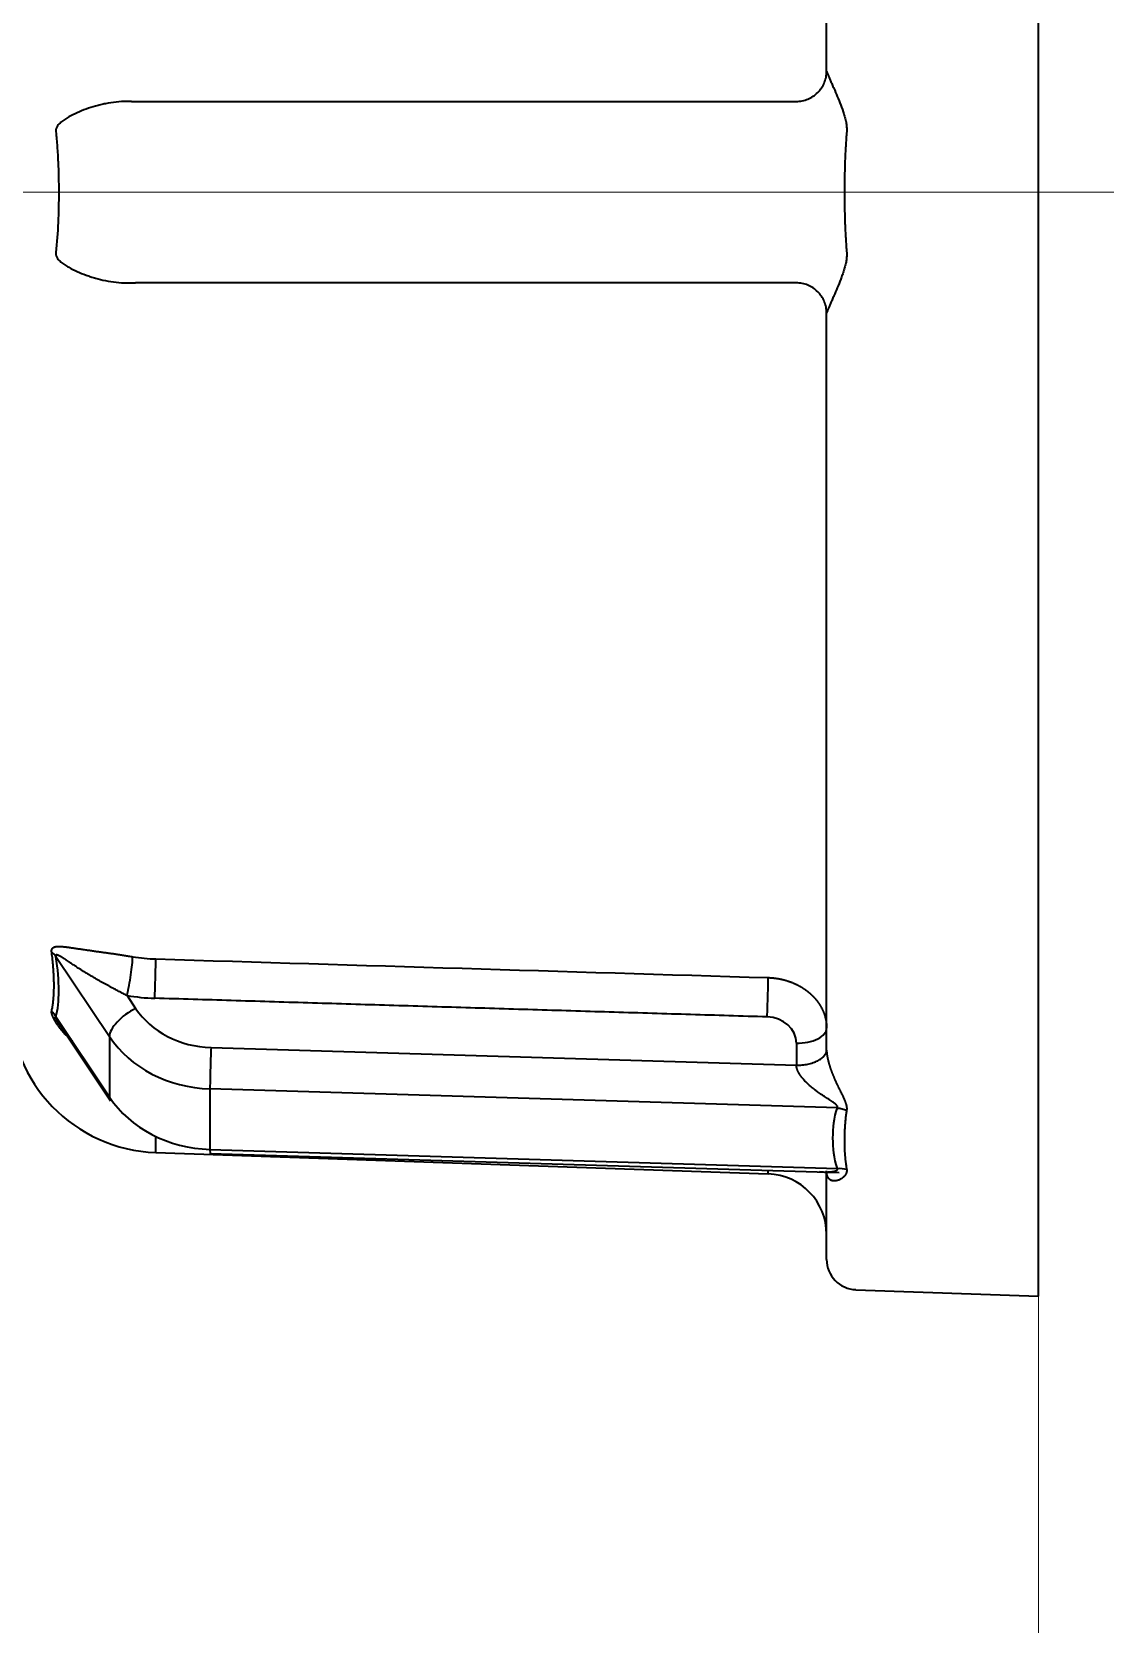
# Model space of a CAD drawing. Extents: x 6336 to 10269, y -393 to 3036.
# Drawn here: x 8161.44 to 8179.18, y 1318.35 to 1344.68 of the extents above; entities that cross this region are included whole.
import ezdxf

# ---------------------------------------------------------------- set-up
doc = ezdxf.new("R2010")
doc.units = 0
doc.header["$LTSCALE"] = 5
doc.layers.get('0').update_dxf_attribs({"linetype": 'CONTINUOUS', "lineweight": 0})
doc.layers.add('1', color=7, linetype='CONTINUOUS', true_color=0xffffff)

msp = doc.modelspace()

# ---------------------------------------------------------------- linework, layer by layer
at = {"color": 4}
for p, q in [((8178.073, 1392.026), (8178.073, 1292.026)), ((8128.073, 1342.026), (8228.073, 1342.026))]:
    msp.add_line(p, q, dxfattribs=at)
at = {"layer": '1', "color": 7, "linetype": 'Continuous', "lineweight": 35}
for p, q in [((8178.073, 1323.776), (8178.073, 1360.276)), ((8174.573, 1344.026), (8174.573, 1356.209)), ((8163.085, 1343.526), (8163.01, 1343.526)), ((8163.085, 1343.526), (8163.152, 1343.526)), ((8163.152, 1343.526), (8164.398, 1343.526)), ((8164.398, 1343.526), (8174.073, 1343.526)), ((8163.01, 1340.526), (8163.085, 1340.526)), ((8163.085, 1340.526), (8163.152, 1340.526)), ((8164.398, 1340.526), (8163.152, 1340.526)), ((8174.073, 1340.526), (8164.398, 1340.526)), ((8174.573, 1327.844), (8174.573, 1340.026)), ((8161.835, 1329.391), (8162.719, 1328.065)), ((8163.01, 1328.744), (8163.152, 1328.532)), ((8161.811, 1328.392), (8162.736, 1327.004)), ((8162.719, 1327.065), (8161.835, 1328.391)), ((8162.719, 1328.065), (8162.719, 1327.065)), ((8164.398, 1327.883), (8174.073, 1327.59)), ((8174.073, 1327.955), (8174.073, 1327.59)), ((8162.719, 1327.065), (8162.736, 1327.004)), ((8164.381, 1327.2), (8164.381, 1326.2)), ((8174.751, 1326.887), (8164.381, 1327.2)), ((8163.486, 1326.148), (8163.486, 1326.414)), ((8163.486, 1326.148), (8173.608, 1325.795)), ((8164.381, 1326.2), (8164.383, 1326.133)), ((8164.381, 1326.2), (8174.751, 1325.887)), ((8164.383, 1326.133), (8174.783, 1325.819)), ((8173.608, 1325.795), (8173.608, 1325.854)), ((8174.573, 1324.381), (8174.573, 1325.844)), ((8175.055, 1323.881), (8178.073, 1323.776))]:
    msp.add_line(p, q, dxfattribs=at)
for centre, radius, start, end in [((8163.573, 1328.647), 2.5, 180, 268), ((8173.573, 1324.795), 1, 0, 88), ((8175.073, 1324.381), 0.5, 180, 268)]:
    msp.add_arc(centre, radius, start, end, dxfattribs=at)
for centre, major_axis, ratio, start_param, end_param in [((8161.402, 1329.174), (0.495, 0.073), 0.76974, 0.402396, 0.643528), ((8159.131, 1332.947), (-2.46, 4.919), 0.25, 3.422403, 3.788078), ((8163.573, 1331.278), (-2.98, 0), 0.866025, 1.380757, 1.535585), ((8161.402, 1328.174), (-0.483, 0.129), 0.931738, 3.900953, 4.142077), ((8163.152, 1328.282), (0.416, 0.277), 0.433013, 1.289761, 2.860558), ((8164.451, 1329.181), (-1.5, 0), 0.866025, 0.523599, 1.53589), ((8173.571, 1327.956), (-0.502, 0), 0.866025, 3.137813, 4.674264), ((8164.451, 1328.931), (2, 0), 0.866025, 3.665191, 4.677482), ((8164.398, 1327.633), (0.015, 0.5), 0.01745, 1.047461, 2.618258), ((8164.451, 1327.931), (2, 0), 0.866025, 3.665191, 4.677482)]:
    msp.add_ellipse(centre, major_axis=major_axis, ratio=ratio, start_param=start_param, end_param=end_param, dxfattribs=at)
for points, knots in [([(8174.426, 1343.673), (8174.45, 1343.696), (8174.47, 1343.721), (8174.507, 1343.776), (8174.522, 1343.805), (8174.547, 1343.865), (8174.557, 1343.896), (8174.57, 1343.961), (8174.573, 1343.993), (8174.573, 1344.026)], [0, 0, 0, 0, 0.25, 0.25, 0.5, 0.5, 0.75, 0.75, 1, 1, 1, 1]), ([(8174.573, 1344.026), (8174.573, 1344.025), (8174.573, 1344.022), (8174.575, 1344.015), (8174.577, 1344.011), (8174.58, 1344.001), (8174.583, 1343.996), (8174.588, 1343.983), (8174.59, 1343.976), (8174.6, 1343.955), (8174.606, 1343.938), (8174.618, 1343.912), (8174.622, 1343.903), (8174.63, 1343.885), (8174.634, 1343.875), (8174.646, 1343.846), (8174.655, 1343.826), (8174.673, 1343.785), (8174.682, 1343.764), (8174.711, 1343.699), (8174.73, 1343.653), (8174.769, 1343.561), (8174.788, 1343.514), (8174.825, 1343.418), (8174.843, 1343.369), (8174.867, 1343.293), (8174.874, 1343.268), (8174.887, 1343.216), (8174.893, 1343.189), (8174.901, 1343.136), (8174.904, 1343.109), (8174.906, 1343.055), (8174.906, 1343.028), (8174.903, 1343.001)], [0, 0, 0, 0, 0.03125, 0.03125, 0.0625, 0.0625, 0.09375, 0.09375, 0.125, 0.125, 0.1875, 0.1875, 0.21875, 0.21875, 0.25, 0.25, 0.3125, 0.3125, 0.375, 0.375, 0.5, 0.5, 0.625, 0.625, 0.75, 0.75, 0.8125, 0.8125, 0.875, 0.875, 0.9375, 0.9375, 1, 1, 1, 1]), ([(8174.073, 1343.526), (8174.106, 1343.526), (8174.138, 1343.529), (8174.203, 1343.542), (8174.234, 1343.552), (8174.294, 1343.577), (8174.323, 1343.592), (8174.378, 1343.629), (8174.403, 1343.649), (8174.426, 1343.673)], [0, 0, 0, 0, 0.25, 0.25, 0.5, 0.5, 0.75, 0.75, 1, 1, 1, 1]), ([(8163.01, 1343.526), (8162.948, 1343.526), (8162.887, 1343.522), (8162.769, 1343.509), (8162.711, 1343.5), (8162.626, 1343.483), (8162.599, 1343.477), (8162.544, 1343.463), (8162.516, 1343.456), (8162.436, 1343.433), (8162.384, 1343.417), (8162.283, 1343.38), (8162.233, 1343.36), (8162.138, 1343.318), (8162.091, 1343.295), (8162.024, 1343.256), (8162.002, 1343.243), (8161.959, 1343.214), (8161.938, 1343.199), (8161.907, 1343.173), (8161.897, 1343.164), (8161.878, 1343.144), (8161.869, 1343.133), (8161.856, 1343.115), (8161.852, 1343.109), (8161.844, 1343.095), (8161.841, 1343.087), (8161.837, 1343.075), (8161.836, 1343.07), (8161.834, 1343.062), (8161.833, 1343.057), (8161.833, 1343.048), (8161.833, 1343.044), (8161.833, 1343.035), (8161.834, 1343.03), (8161.835, 1343.026)], [0, 0, 0, 0, 0.125, 0.125, 0.25, 0.25, 0.3125, 0.3125, 0.375, 0.375, 0.5, 0.5, 0.625, 0.625, 0.75, 0.75, 0.8125, 0.8125, 0.875, 0.875, 0.90625, 0.90625, 0.9375, 0.9375, 0.953125, 0.953125, 0.96875, 0.96875, 0.976563, 0.976563, 0.984375, 0.984375, 0.992188, 0.992188, 1, 1, 1, 1]), ([(8161.835, 1343.026), (8161.843, 1342.943), (8161.85, 1342.86), (8161.858, 1342.735), (8161.861, 1342.693), (8161.866, 1342.609), (8161.868, 1342.567), (8161.877, 1342.358), (8161.881, 1342.191), (8161.881, 1341.858), (8161.877, 1341.691), (8161.862, 1341.358), (8161.851, 1341.192), (8161.835, 1341.026)], [0, 0, 0, 0, 0.125, 0.125, 0.1875, 0.1875, 0.25, 0.25, 0.5, 0.5, 0.75, 0.75, 1, 1, 1, 1]), ([(8174.903, 1343.001), (8174.896, 1342.92), (8174.891, 1342.839), (8174.882, 1342.676), (8174.878, 1342.595), (8174.87, 1342.351), (8174.867, 1342.189), (8174.867, 1341.863), (8174.87, 1341.701), (8174.878, 1341.457), (8174.882, 1341.376), (8174.891, 1341.214), (8174.896, 1341.132), (8174.903, 1341.051)], [0, 0, 0, 0, 0.125, 0.125, 0.25, 0.25, 0.5, 0.5, 0.75, 0.75, 0.875, 0.875, 1, 1, 1, 1]), ([(8161.835, 1341.026), (8161.834, 1341.022), (8161.833, 1341.017), (8161.833, 1341.008), (8161.833, 1341.004), (8161.834, 1340.995), (8161.834, 1340.99), (8161.836, 1340.981), (8161.837, 1340.977), (8161.841, 1340.965), (8161.844, 1340.957), (8161.852, 1340.943), (8161.856, 1340.936), (8161.869, 1340.918), (8161.879, 1340.907), (8161.898, 1340.888), (8161.908, 1340.879), (8161.938, 1340.853), (8161.959, 1340.838), (8162.002, 1340.809), (8162.024, 1340.796), (8162.092, 1340.758), (8162.138, 1340.735), (8162.234, 1340.692), (8162.283, 1340.672), (8162.359, 1340.645), (8162.385, 1340.636), (8162.437, 1340.619), (8162.463, 1340.611), (8162.543, 1340.588), (8162.598, 1340.575), (8162.711, 1340.552), (8162.768, 1340.543), (8162.887, 1340.53), (8162.948, 1340.526), (8163.01, 1340.526)], [0, 0, 0, 0, 0.007812, 0.007812, 0.015625, 0.015625, 0.023437, 0.023437, 0.03125, 0.03125, 0.046875, 0.046875, 0.0625, 0.0625, 0.09375, 0.09375, 0.125, 0.125, 0.1875, 0.1875, 0.25, 0.25, 0.375, 0.375, 0.5, 0.5, 0.5625, 0.5625, 0.625, 0.625, 0.75, 0.75, 0.875, 0.875, 1, 1, 1, 1]), ([(8174.903, 1341.051), (8174.906, 1341.024), (8174.906, 1340.997), (8174.904, 1340.943), (8174.901, 1340.916), (8174.893, 1340.863), (8174.887, 1340.837), (8174.874, 1340.785), (8174.867, 1340.76), (8174.851, 1340.709), (8174.843, 1340.684), (8174.825, 1340.635), (8174.816, 1340.61), (8174.788, 1340.538), (8174.769, 1340.491), (8174.73, 1340.399), (8174.711, 1340.353), (8174.682, 1340.288), (8174.673, 1340.267), (8174.655, 1340.226), (8174.646, 1340.206), (8174.629, 1340.167), (8174.621, 1340.149), (8174.606, 1340.114), (8174.6, 1340.098), (8174.591, 1340.076), (8174.588, 1340.069), (8174.583, 1340.057), (8174.581, 1340.051), (8174.577, 1340.041), (8174.575, 1340.037), (8174.573, 1340.03), (8174.573, 1340.028), (8174.573, 1340.026)], [0, 0, 0, 0, 0.0625, 0.0625, 0.125, 0.125, 0.1875, 0.1875, 0.25, 0.25, 0.3125, 0.3125, 0.375, 0.375, 0.5, 0.5, 0.625, 0.625, 0.6875, 0.6875, 0.75, 0.75, 0.8125, 0.8125, 0.875, 0.875, 0.90625, 0.90625, 0.9375, 0.9375, 0.96875, 0.96875, 1, 1, 1, 1]), ([(8174.426, 1340.38), (8174.403, 1340.403), (8174.378, 1340.424), (8174.323, 1340.46), (8174.294, 1340.476), (8174.234, 1340.501), (8174.203, 1340.51), (8174.138, 1340.523), (8174.106, 1340.526), (8174.073, 1340.526)], [0, 0, 0, 0, 0.25, 0.25, 0.5, 0.5, 0.75, 0.75, 1, 1, 1, 1]), ([(8174.573, 1340.026), (8174.573, 1340.059), (8174.57, 1340.092), (8174.557, 1340.156), (8174.547, 1340.187), (8174.522, 1340.248), (8174.507, 1340.277), (8174.47, 1340.331), (8174.45, 1340.357), (8174.426, 1340.38)], [0, 0, 0, 0, 0.25, 0.25, 0.5, 0.5, 0.75, 0.75, 1, 1, 1, 1]), ([(8161.764, 1329.461), (8161.763, 1329.463), (8161.763, 1329.466), (8161.763, 1329.471), (8161.763, 1329.476), (8161.763, 1329.481), (8161.763, 1329.485), (8161.763, 1329.489), (8161.764, 1329.493), (8161.764, 1329.497), (8161.765, 1329.501), (8161.766, 1329.505), (8161.768, 1329.509), (8161.769, 1329.512), (8161.771, 1329.515), (8161.772, 1329.519), (8161.774, 1329.521), (8161.775, 1329.522)], [0, 0, 0, 0, 0.064505, 0.129028, 0.193639, 0.258405, 0.323397, 0.38868, 0.454323, 0.520391, 0.586948, 0.654059, 0.721784, 0.790183, 0.859315, 0.929236, 1, 1, 1, 1]), ([(8161.775, 1329.522), (8161.775, 1329.523), (8161.777, 1329.525), (8161.779, 1329.528), (8161.782, 1329.53), (8161.785, 1329.533), (8161.788, 1329.535), (8161.791, 1329.538), (8161.795, 1329.54), (8161.798, 1329.542), (8161.802, 1329.544), (8161.806, 1329.545), (8161.811, 1329.547), (8161.815, 1329.548), (8161.82, 1329.55), (8161.825, 1329.551), (8161.83, 1329.552), (8161.836, 1329.553), (8161.841, 1329.554), (8161.853, 1329.556), (8161.871, 1329.557), (8161.898, 1329.556), (8161.929, 1329.555), (8161.964, 1329.551), (8162.008, 1329.546), (8162.06, 1329.539), (8162.12, 1329.53), (8162.184, 1329.521), (8162.251, 1329.511), (8162.308, 1329.503), (8162.354, 1329.496), (8162.388, 1329.491), (8162.421, 1329.487), (8162.455, 1329.482), (8162.489, 1329.477), (8162.523, 1329.472), (8162.557, 1329.468), (8162.591, 1329.463), (8162.625, 1329.458), (8162.66, 1329.453), (8162.694, 1329.448), (8162.728, 1329.443), (8162.762, 1329.439), (8162.797, 1329.434), (8162.831, 1329.429), (8162.865, 1329.424), (8162.9, 1329.418), (8162.934, 1329.413), (8162.968, 1329.408), (8163.002, 1329.402), (8163.036, 1329.397), (8163.07, 1329.391), (8163.093, 1329.388), (8163.104, 1329.386)], [0, 0, 0, 0, 0.005233, 0.010545, 0.015937, 0.021415, 0.02698, 0.032638, 0.03839, 0.044241, 0.050192, 0.056246, 0.062406, 0.068674, 0.075053, 0.081545, 0.088151, 0.094875, 0.101717, 0.108679, 0.13517, 0.163725, 0.194426, 0.227341, 0.262525, 0.311858, 0.361478, 0.411445, 0.46182, 0.512664, 0.536354, 0.559769, 0.582914, 0.605794, 0.628415, 0.650784, 0.672906, 0.69479, 0.716442, 0.73787, 0.759081, 0.780083, 0.800886, 0.821497, 0.841927, 0.862184, 0.882278, 0.902219, 0.922017, 0.941684, 0.961229, 0.980664, 1, 1, 1, 1]), ([(8163.01, 1328.744), (8163, 1328.749), (8162.978, 1328.76), (8162.944, 1328.777), (8162.91, 1328.795), (8162.874, 1328.813), (8162.836, 1328.833), (8162.798, 1328.853), (8162.759, 1328.874), (8162.718, 1328.896), (8162.676, 1328.919), (8162.633, 1328.942), (8162.59, 1328.966), (8162.545, 1328.991), (8162.5, 1329.017), (8162.454, 1329.044), (8162.407, 1329.071), (8162.36, 1329.1), (8162.297, 1329.138), (8162.227, 1329.183), (8162.152, 1329.231), (8162.093, 1329.27), (8162.048, 1329.301), (8162.019, 1329.321), (8162.003, 1329.331), (8161.996, 1329.336), (8161.988, 1329.341), (8161.981, 1329.346), (8161.974, 1329.351), (8161.967, 1329.355), (8161.96, 1329.36), (8161.954, 1329.364), (8161.947, 1329.368), (8161.941, 1329.371), (8161.935, 1329.375), (8161.93, 1329.379), (8161.924, 1329.382), (8161.918, 1329.385), (8161.913, 1329.388), (8161.908, 1329.391), (8161.903, 1329.394), (8161.898, 1329.396), (8161.894, 1329.399), (8161.889, 1329.401), (8161.885, 1329.403), (8161.881, 1329.405), (8161.877, 1329.407), (8161.873, 1329.408), (8161.87, 1329.41), (8161.867, 1329.411), (8161.863, 1329.412), (8161.86, 1329.413), (8161.857, 1329.414), (8161.855, 1329.415), (8161.852, 1329.415), (8161.85, 1329.415), (8161.848, 1329.415), (8161.846, 1329.415), (8161.844, 1329.415), (8161.842, 1329.415), (8161.84, 1329.415), (8161.839, 1329.414), (8161.838, 1329.413), (8161.837, 1329.412), (8161.836, 1329.411), (8161.835, 1329.41), (8161.834, 1329.408), (8161.834, 1329.407), (8161.833, 1329.405), (8161.833, 1329.403), (8161.833, 1329.401), (8161.833, 1329.399), (8161.834, 1329.396), (8161.834, 1329.393), (8161.835, 1329.392), (8161.835, 1329.391)], [0, 0, 0, 0, 0.021678, 0.044441, 0.06829, 0.09323, 0.119264, 0.146392, 0.174618, 0.203943, 0.234368, 0.265896, 0.298527, 0.332262, 0.367103, 0.403051, 0.440106, 0.478269, 0.517542, 0.593121, 0.657496, 0.710669, 0.75264, 0.783411, 0.790849, 0.798143, 0.805293, 0.8123, 0.819163, 0.825884, 0.832462, 0.838898, 0.845193, 0.851346, 0.857359, 0.863231, 0.868963, 0.874557, 0.880012, 0.885329, 0.890509, 0.895553, 0.900461, 0.905235, 0.909875, 0.914383, 0.918759, 0.923006, 0.927124, 0.931116, 0.934982, 0.938725, 0.942347, 0.94585, 0.949236, 0.952509, 0.955672, 0.958728, 0.961681, 0.964535, 0.967295, 0.969966, 0.972555, 0.975066, 0.977508, 0.979887, 0.982212, 0.984492, 0.986736, 0.988953, 0.991154, 0.993349, 0.995548, 0.997762, 1, 1, 1, 1]), ([(8161.775, 1328.539), (8161.775, 1328.544), (8161.777, 1328.553), (8161.779, 1328.567), (8161.782, 1328.582), (8161.784, 1328.596), (8161.786, 1328.611), (8161.788, 1328.626), (8161.789, 1328.642), (8161.791, 1328.657), (8161.793, 1328.673), (8161.794, 1328.689), (8161.795, 1328.704), (8161.797, 1328.721), (8161.798, 1328.737), (8161.799, 1328.753), (8161.8, 1328.77), (8161.801, 1328.787), (8161.801, 1328.804), (8161.802, 1328.821), (8161.802, 1328.839), (8161.803, 1328.856), (8161.803, 1328.874), (8161.803, 1328.892), (8161.803, 1328.91), (8161.803, 1328.928), (8161.803, 1328.946), (8161.803, 1328.965), (8161.802, 1328.984), (8161.802, 1329.003), (8161.801, 1329.022), (8161.801, 1329.041), (8161.8, 1329.06), (8161.799, 1329.08), (8161.798, 1329.1), (8161.797, 1329.12), (8161.795, 1329.14), (8161.794, 1329.16), (8161.793, 1329.18), (8161.791, 1329.201), (8161.789, 1329.222), (8161.788, 1329.242), (8161.786, 1329.263), (8161.784, 1329.285), (8161.782, 1329.306), (8161.779, 1329.328), (8161.777, 1329.349), (8161.775, 1329.364), (8161.775, 1329.371)], [0, 0, 0, 0, 0.021779, 0.043552, 0.06532, 0.087084, 0.108843, 0.130598, 0.152348, 0.174095, 0.195839, 0.217578, 0.239315, 0.261049, 0.28278, 0.304509, 0.326236, 0.347961, 0.369684, 0.391405, 0.413126, 0.434845, 0.456564, 0.478282, 0.5, 0.521718, 0.543437, 0.565155, 0.586875, 0.608595, 0.630317, 0.65204, 0.673765, 0.695491, 0.71722, 0.738951, 0.760685, 0.782422, 0.804162, 0.825905, 0.847652, 0.869403, 0.891157, 0.912916, 0.93468, 0.956448, 0.978221, 1, 1, 1, 1]), ([(8173.59, 1328.391), (8173.592, 1328.443), (8173.595, 1328.501), (8173.599, 1328.62), (8173.6, 1328.681), (8173.604, 1328.8), (8173.605, 1328.857), (8173.607, 1328.959), (8173.608, 1329.004), (8173.608, 1329.04)], [0, 0, 0, 0, 0.25, 0.25, 0.5, 0.5, 0.75, 0.75, 1, 1, 1, 1]), ([(8173.608, 1329.04), (8173.61, 1329.04), (8173.616, 1329.04), (8173.624, 1329.04), (8173.632, 1329.039), (8173.64, 1329.039), (8173.648, 1329.038), (8173.657, 1329.038), (8173.665, 1329.037), (8173.673, 1329.037), (8173.682, 1329.036), (8173.69, 1329.035), (8173.698, 1329.034), (8173.707, 1329.033), (8173.716, 1329.032), (8173.724, 1329.031), (8173.733, 1329.03), (8173.742, 1329.029), (8173.75, 1329.027), (8173.759, 1329.026), (8173.768, 1329.025), (8173.777, 1329.023), (8173.786, 1329.021), (8173.795, 1329.02), (8173.804, 1329.018), (8173.813, 1329.016), (8173.822, 1329.014), (8173.831, 1329.012), (8173.84, 1329.01), (8173.849, 1329.008), (8173.858, 1329.006), (8173.867, 1329.003), (8173.877, 1329.001), (8173.886, 1328.998), (8173.895, 1328.996), (8173.904, 1328.993), (8173.914, 1328.99), (8173.923, 1328.987), (8173.932, 1328.984), (8173.942, 1328.981), (8173.951, 1328.978), (8173.961, 1328.975), (8173.97, 1328.971), (8173.979, 1328.968), (8173.989, 1328.964), (8173.998, 1328.961), (8174.008, 1328.957), (8174.017, 1328.953), (8174.026, 1328.949), (8174.036, 1328.945), (8174.045, 1328.941), (8174.055, 1328.937), (8174.064, 1328.932), (8174.074, 1328.928), (8174.083, 1328.923), (8174.092, 1328.918), (8174.102, 1328.913), (8174.111, 1328.909), (8174.12, 1328.903), (8174.13, 1328.898), (8174.139, 1328.893), (8174.148, 1328.888), (8174.157, 1328.882), (8174.167, 1328.877), (8174.176, 1328.871), (8174.185, 1328.865), (8174.194, 1328.859), (8174.203, 1328.853), (8174.212, 1328.847), (8174.221, 1328.84), (8174.23, 1328.834), (8174.239, 1328.827), (8174.248, 1328.821), (8174.256, 1328.814), (8174.265, 1328.807), (8174.274, 1328.8), (8174.282, 1328.793), (8174.291, 1328.786), (8174.299, 1328.778), (8174.308, 1328.771), (8174.316, 1328.763), (8174.324, 1328.756), (8174.332, 1328.748), (8174.341, 1328.74), (8174.349, 1328.732), (8174.356, 1328.723), (8174.364, 1328.715), (8174.372, 1328.707), (8174.38, 1328.698), (8174.387, 1328.689), (8174.394, 1328.681), (8174.402, 1328.672), (8174.409, 1328.663), (8174.416, 1328.654), (8174.423, 1328.644), (8174.43, 1328.635), (8174.437, 1328.625), (8174.443, 1328.616), (8174.45, 1328.606), (8174.456, 1328.596), (8174.462, 1328.586), (8174.468, 1328.576), (8174.474, 1328.566), (8174.48, 1328.556), (8174.486, 1328.546), (8174.491, 1328.535), (8174.497, 1328.525), (8174.502, 1328.514), (8174.507, 1328.503), (8174.512, 1328.492), (8174.517, 1328.481), (8174.521, 1328.47), (8174.526, 1328.459), (8174.53, 1328.448), (8174.534, 1328.436), (8174.538, 1328.425), (8174.541, 1328.413), (8174.545, 1328.402), (8174.548, 1328.39), (8174.551, 1328.378), (8174.554, 1328.366), (8174.557, 1328.354), (8174.559, 1328.342), (8174.562, 1328.33), (8174.564, 1328.318), (8174.566, 1328.305), (8174.567, 1328.293), (8174.569, 1328.281), (8174.57, 1328.268), (8174.571, 1328.255), (8174.572, 1328.243), (8174.572, 1328.23), (8174.573, 1328.217), (8174.573, 1328.209), (8174.573, 1328.205)], [0, 0, 0, 0, 0.005202, 0.01044, 0.015714, 0.021025, 0.026371, 0.031754, 0.037173, 0.042628, 0.048119, 0.053646, 0.05921, 0.06481, 0.070446, 0.076118, 0.081826, 0.087571, 0.093352, 0.099169, 0.105022, 0.110911, 0.116837, 0.122798, 0.128796, 0.134831, 0.140901, 0.147008, 0.15315, 0.159329, 0.165545, 0.171796, 0.178084, 0.184408, 0.190768, 0.197164, 0.203597, 0.210066, 0.216571, 0.223112, 0.22969, 0.236304, 0.242954, 0.24964, 0.256363, 0.263122, 0.269917, 0.276748, 0.283615, 0.290519, 0.297459, 0.304436, 0.311448, 0.318497, 0.325582, 0.332703, 0.339861, 0.347055, 0.354285, 0.361551, 0.368854, 0.376193, 0.383568, 0.39098, 0.398428, 0.405912, 0.413432, 0.420988, 0.428581, 0.43621, 0.443876, 0.451578, 0.459316, 0.46709, 0.474901, 0.482747, 0.490631, 0.49855, 0.506506, 0.514498, 0.522526, 0.530591, 0.538692, 0.546829, 0.555002, 0.563212, 0.571458, 0.579741, 0.58806, 0.596415, 0.604806, 0.613234, 0.621698, 0.630198, 0.638734, 0.647307, 0.655917, 0.664562, 0.673244, 0.681962, 0.690717, 0.699507, 0.708335, 0.717198, 0.726098, 0.735034, 0.744006, 0.753015, 0.76206, 0.771142, 0.78026, 0.789414, 0.798604, 0.807831, 0.817094, 0.826394, 0.835729, 0.845102, 0.85451, 0.863955, 0.873436, 0.882954, 0.892508, 0.902098, 0.911724, 0.921387, 0.931087, 0.940822, 0.950594, 0.960403, 0.970248, 0.980129, 0.990046, 1, 1, 1, 1]), ([(8161.775, 1328.419), (8161.774, 1328.421), (8161.772, 1328.425), (8161.77, 1328.43), (8161.769, 1328.436), (8161.767, 1328.441), (8161.766, 1328.446), (8161.765, 1328.451), (8161.764, 1328.456), (8161.763, 1328.461), (8161.763, 1328.465), (8161.763, 1328.469), (8161.762, 1328.473), (8161.763, 1328.477), (8161.763, 1328.48), (8161.763, 1328.483), (8161.764, 1328.484)], [0, 0, 0, 0, 0.075792, 0.15062, 0.22455, 0.297652, 0.369999, 0.441664, 0.512725, 0.58326, 0.653348, 0.723072, 0.792515, 0.861761, 0.930894, 1, 1, 1, 1]), ([(8162.003, 1328.083), (8162.003, 1328.083), (8161.996, 1328.091), (8161.983, 1328.106), (8161.964, 1328.128), (8161.946, 1328.15), (8161.929, 1328.171), (8161.913, 1328.191), (8161.897, 1328.211), (8161.883, 1328.231), (8161.869, 1328.25), (8161.857, 1328.269), (8161.845, 1328.286), (8161.834, 1328.304), (8161.824, 1328.32), (8161.814, 1328.336), (8161.806, 1328.352), (8161.798, 1328.366), (8161.791, 1328.38), (8161.785, 1328.394), (8161.779, 1328.407), (8161.776, 1328.415), (8161.775, 1328.419)], [0, 0, 0, 0, 0.000017, 0.067869, 0.133823, 0.197902, 0.260133, 0.320546, 0.37917, 0.436042, 0.491199, 0.544681, 0.596536, 0.646812, 0.695565, 0.742854, 0.788746, 0.833312, 0.876631, 0.918789, 0.959879, 1, 1, 1, 1]), ([(8161.835, 1328.391), (8161.834, 1328.39), (8161.834, 1328.389), (8161.833, 1328.386), (8161.833, 1328.382), (8161.834, 1328.378), (8161.836, 1328.373), (8161.838, 1328.366), (8161.841, 1328.36), (8161.844, 1328.352), (8161.848, 1328.343), (8161.853, 1328.334), (8161.859, 1328.324), (8161.865, 1328.313), (8161.872, 1328.302), (8161.879, 1328.289), (8161.888, 1328.276), (8161.897, 1328.262), (8161.907, 1328.248), (8161.917, 1328.233), (8161.928, 1328.216), (8161.94, 1328.2), (8161.953, 1328.182), (8161.966, 1328.164), (8161.981, 1328.145), (8161.995, 1328.125), (8162.01, 1328.106), (8162.027, 1328.085), (8162.046, 1328.06), (8162.073, 1328.028), (8162.092, 1328.004), (8162.103, 1327.991)], [0, 0, 0, 0, 0.01505, 0.029903, 0.044847, 0.060169, 0.076131, 0.092968, 0.110879, 0.130031, 0.150559, 0.172574, 0.196166, 0.221408, 0.248359, 0.277068, 0.307576, 0.339915, 0.374115, 0.4102, 0.448188, 0.488099, 0.529947, 0.573745, 0.619504, 0.667235, 0.716946, 0.759471, 0.821308, 0.90246, 1, 1, 1, 1]), ([(8174.426, 1327.666), (8174.45, 1327.677), (8174.47, 1327.69), (8174.507, 1327.718), (8174.522, 1327.732), (8174.547, 1327.763), (8174.557, 1327.778), (8174.57, 1327.811), (8174.573, 1327.827), (8174.573, 1327.844)], [0, 0, 0, 0, 0.25, 0.25, 0.5, 0.5, 0.75, 0.75, 1, 1, 1, 1]), ([(8174.573, 1327.842), (8174.573, 1327.84), (8174.573, 1327.835), (8174.573, 1327.828), (8174.573, 1327.821), (8174.574, 1327.813), (8174.574, 1327.806), (8174.575, 1327.798), (8174.576, 1327.791), (8174.577, 1327.783), (8174.577, 1327.775), (8174.578, 1327.767), (8174.58, 1327.759), (8174.581, 1327.75), (8174.582, 1327.742), (8174.584, 1327.733), (8174.585, 1327.725), (8174.587, 1327.716), (8174.589, 1327.707), (8174.591, 1327.698), (8174.593, 1327.689), (8174.595, 1327.679), (8174.597, 1327.67), (8174.6, 1327.66), (8174.602, 1327.651), (8174.605, 1327.641), (8174.607, 1327.631), (8174.61, 1327.621), (8174.613, 1327.611), (8174.616, 1327.601), (8174.619, 1327.591), (8174.622, 1327.581), (8174.625, 1327.57), (8174.629, 1327.56), (8174.632, 1327.549), (8174.636, 1327.538), (8174.64, 1327.528), (8174.644, 1327.517), (8174.648, 1327.506), (8174.652, 1327.495), (8174.656, 1327.483), (8174.66, 1327.472), (8174.664, 1327.461), (8174.669, 1327.449), (8174.673, 1327.438), (8174.678, 1327.426), (8174.683, 1327.415), (8174.688, 1327.403), (8174.693, 1327.391), (8174.698, 1327.38), (8174.703, 1327.368), (8174.708, 1327.356), (8174.711, 1327.348), (8174.713, 1327.344)], [0, 0, 0, 0, 0.013665, 0.027445, 0.041351, 0.055395, 0.069585, 0.083932, 0.098446, 0.113136, 0.12801, 0.143078, 0.158348, 0.173827, 0.189524, 0.205447, 0.221601, 0.237996, 0.254636, 0.271528, 0.288678, 0.306093, 0.323778, 0.341738, 0.359979, 0.378504, 0.39732, 0.416431, 0.43584, 0.455552, 0.475572, 0.495902, 0.516547, 0.53751, 0.558795, 0.580404, 0.602341, 0.624609, 0.64721, 0.670147, 0.693424, 0.717042, 0.741003, 0.765311, 0.789967, 0.814974, 0.840334, 0.866048, 0.892118, 0.918547, 0.945336, 0.972486, 1, 1, 1, 1]), ([(8174.073, 1327.59), (8174.106, 1327.591), (8174.138, 1327.592), (8174.203, 1327.599), (8174.234, 1327.604), (8174.294, 1327.617), (8174.323, 1327.625), (8174.378, 1327.643), (8174.403, 1327.654), (8174.426, 1327.666)], [0, 0, 0, 0, 0.25, 0.25, 0.5, 0.5, 0.75, 0.75, 1, 1, 1, 1]), ([(8174.751, 1326.887), (8174.752, 1326.888), (8174.754, 1326.891), (8174.755, 1326.896), (8174.755, 1326.9), (8174.754, 1326.906), (8174.752, 1326.911), (8174.749, 1326.917), (8174.745, 1326.923), (8174.74, 1326.929), (8174.734, 1326.936), (8174.727, 1326.943), (8174.716, 1326.953), (8174.699, 1326.966), (8174.675, 1326.983), (8174.647, 1327.003), (8174.62, 1327.02), (8174.595, 1327.036), (8174.569, 1327.052), (8174.534, 1327.075), (8174.484, 1327.109), (8174.428, 1327.148), (8174.366, 1327.195), (8174.308, 1327.242), (8174.253, 1327.292), (8174.205, 1327.34), (8174.176, 1327.374), (8174.16, 1327.395), (8174.154, 1327.403), (8174.148, 1327.41), (8174.143, 1327.418), (8174.138, 1327.425), (8174.133, 1327.433), (8174.128, 1327.44), (8174.123, 1327.448), (8174.119, 1327.455), (8174.115, 1327.462), (8174.111, 1327.47), (8174.107, 1327.477), (8174.103, 1327.484), (8174.1, 1327.491), (8174.097, 1327.498), (8174.094, 1327.505), (8174.091, 1327.512), (8174.088, 1327.519), (8174.086, 1327.526), (8174.084, 1327.533), (8174.082, 1327.539), (8174.08, 1327.546), (8174.078, 1327.552), (8174.077, 1327.559), (8174.076, 1327.565), (8174.075, 1327.572), (8174.074, 1327.578), (8174.073, 1327.584), (8174.073, 1327.588), (8174.073, 1327.59)], [0, 0, 0, 0, 0.008292, 0.016559, 0.024916, 0.033476, 0.042344, 0.051613, 0.061365, 0.071672, 0.082594, 0.094181, 0.106475, 0.132824, 0.163436, 0.198442, 0.237933, 0.256202, 0.28581, 0.326756, 0.379041, 0.458214, 0.519254, 0.596014, 0.665166, 0.726864, 0.781329, 0.790342, 0.799225, 0.807982, 0.816614, 0.825122, 0.83351, 0.841779, 0.849933, 0.857973, 0.865903, 0.873724, 0.881441, 0.889056, 0.896572, 0.903993, 0.911321, 0.918561, 0.925716, 0.93279, 0.939787, 0.946711, 0.953566, 0.960356, 0.967086, 0.973761, 0.980385, 0.986963, 0.9935, 1, 1, 1, 1]), ([(8174.713, 1327.344), (8174.715, 1327.339), (8174.72, 1327.329), (8174.727, 1327.314), (8174.733, 1327.299), (8174.74, 1327.284), (8174.747, 1327.27), (8174.754, 1327.256), (8174.761, 1327.241), (8174.767, 1327.227), (8174.774, 1327.213), (8174.781, 1327.199), (8174.788, 1327.185), (8174.795, 1327.171), (8174.801, 1327.158), (8174.808, 1327.144), (8174.815, 1327.13), (8174.821, 1327.117), (8174.828, 1327.104), (8174.836, 1327.088), (8174.844, 1327.071), (8174.853, 1327.051), (8174.861, 1327.033), (8174.869, 1327.015), (8174.876, 1326.998), (8174.882, 1326.982), (8174.888, 1326.966), (8174.893, 1326.951), (8174.897, 1326.936), (8174.9, 1326.922), (8174.902, 1326.908), (8174.904, 1326.895), (8174.905, 1326.883), (8174.905, 1326.871), (8174.905, 1326.859), (8174.904, 1326.852), (8174.903, 1326.848)], [0, 0, 0, 0, 0.025197, 0.05045, 0.075761, 0.101132, 0.126564, 0.15206, 0.17762, 0.203247, 0.228942, 0.254707, 0.280543, 0.306453, 0.332438, 0.3585, 0.384639, 0.410859, 0.437159, 0.463543, 0.503515, 0.542527, 0.580596, 0.617739, 0.653975, 0.689325, 0.72381, 0.757456, 0.790288, 0.822334, 0.853626, 0.884195, 0.914078, 0.943312, 0.971939, 1, 1, 1, 1]), ([(8174.903, 1326.848), (8174.902, 1326.84), (8174.899, 1326.824), (8174.896, 1326.8), (8174.892, 1326.775), (8174.889, 1326.75), (8174.886, 1326.725), (8174.884, 1326.7), (8174.881, 1326.675), (8174.879, 1326.649), (8174.877, 1326.623), (8174.875, 1326.597), (8174.873, 1326.57), (8174.872, 1326.544), (8174.87, 1326.517), (8174.869, 1326.49), (8174.868, 1326.462), (8174.868, 1326.435), (8174.867, 1326.407), (8174.867, 1326.379), (8174.867, 1326.344), (8174.867, 1326.302), (8174.868, 1326.255), (8174.869, 1326.209), (8174.871, 1326.163), (8174.874, 1326.119), (8174.877, 1326.076), (8174.881, 1326.033), (8174.886, 1325.992), (8174.891, 1325.952), (8174.897, 1325.912), (8174.901, 1325.886), (8174.903, 1325.873)], [0, 0, 0, 0, 0.023767, 0.047814, 0.07214, 0.096747, 0.121635, 0.146805, 0.172259, 0.197996, 0.224017, 0.250323, 0.276914, 0.303792, 0.330957, 0.358409, 0.38615, 0.414179, 0.442497, 0.471106, 0.500005, 0.549734, 0.598599, 0.646602, 0.693746, 0.740035, 0.785472, 0.83006, 0.873803, 0.916705, 0.958769, 1, 1, 1, 1]), ([(8174.449, 1325.832), (8174.463, 1325.831), (8174.493, 1325.828), (8174.534, 1325.826), (8174.569, 1325.826), (8174.595, 1325.826), (8174.62, 1325.828), (8174.647, 1325.83), (8174.676, 1325.834), (8174.699, 1325.839), (8174.715, 1325.843), (8174.723, 1325.846), (8174.727, 1325.848), (8174.731, 1325.849), (8174.734, 1325.851), (8174.738, 1325.853), (8174.74, 1325.854), (8174.743, 1325.856), (8174.745, 1325.858), (8174.748, 1325.86), (8174.749, 1325.862), (8174.751, 1325.864), (8174.752, 1325.866), (8174.753, 1325.868), (8174.754, 1325.87), (8174.755, 1325.872), (8174.755, 1325.874), (8174.755, 1325.876), (8174.755, 1325.878), (8174.754, 1325.88), (8174.753, 1325.882), (8174.752, 1325.884), (8174.751, 1325.886), (8174.751, 1325.887)], [0, 0, 0, 0, 0.11378, 0.236054, 0.331795, 0.401, 0.44367, 0.53609, 0.617968, 0.689509, 0.751025, 0.765612, 0.779775, 0.793525, 0.806872, 0.81983, 0.832413, 0.844636, 0.856516, 0.868072, 0.879323, 0.89029, 0.900998, 0.91147, 0.921734, 0.931817, 0.94175, 0.951564, 0.96129, 0.970964, 0.980617, 0.990284, 1, 1, 1, 1]), ([(8174.713, 1325.679), (8174.711, 1325.679), (8174.706, 1325.678), (8174.7, 1325.678), (8174.693, 1325.678), (8174.687, 1325.679), (8174.681, 1325.68), (8174.675, 1325.681), (8174.669, 1325.682), (8174.663, 1325.683), (8174.658, 1325.685), (8174.653, 1325.687), (8174.647, 1325.689), (8174.642, 1325.692), (8174.638, 1325.694), (8174.633, 1325.697), (8174.628, 1325.7), (8174.624, 1325.704), (8174.62, 1325.707), (8174.616, 1325.711), (8174.612, 1325.715), (8174.609, 1325.72), (8174.605, 1325.724), (8174.602, 1325.729), (8174.599, 1325.734), (8174.596, 1325.739), (8174.593, 1325.744), (8174.59, 1325.749), (8174.588, 1325.755), (8174.586, 1325.76), (8174.584, 1325.766), (8174.582, 1325.773), (8174.58, 1325.779), (8174.579, 1325.785), (8174.577, 1325.792), (8174.576, 1325.799), (8174.575, 1325.805), (8174.574, 1325.812), (8174.574, 1325.82), (8174.573, 1325.827), (8174.573, 1325.834), (8174.573, 1325.84), (8174.573, 1325.842)], [0, 0, 0, 0, 0.035017, 0.069445, 0.103286, 0.136544, 0.169222, 0.201326, 0.232858, 0.263824, 0.294227, 0.324074, 0.353368, 0.382116, 0.410323, 0.437995, 0.465138, 0.49176, 0.517866, 0.543465, 0.568565, 0.593173, 0.617299, 0.640952, 0.664141, 0.686877, 0.70917, 0.731033, 0.752477, 0.773516, 0.794162, 0.81443, 0.834335, 0.853892, 0.873119, 0.892032, 0.91065, 0.928992, 0.947077, 0.964925, 0.982559, 1, 1, 1, 1]), ([(8174.903, 1325.873), (8174.904, 1325.871), (8174.904, 1325.868), (8174.905, 1325.863), (8174.905, 1325.858), (8174.905, 1325.853), (8174.905, 1325.848), (8174.905, 1325.843), (8174.905, 1325.838), (8174.904, 1325.833), (8174.903, 1325.828), (8174.902, 1325.823), (8174.901, 1325.818), (8174.899, 1325.813), (8174.898, 1325.808), (8174.896, 1325.803), (8174.894, 1325.798), (8174.891, 1325.793), (8174.889, 1325.789), (8174.886, 1325.784), (8174.883, 1325.779), (8174.88, 1325.775), (8174.877, 1325.77), (8174.874, 1325.765), (8174.87, 1325.761), (8174.866, 1325.757), (8174.862, 1325.752), (8174.858, 1325.748), (8174.854, 1325.744), (8174.849, 1325.74), (8174.844, 1325.736), (8174.839, 1325.732), (8174.832, 1325.726), (8174.823, 1325.719), (8174.811, 1325.712), (8174.799, 1325.705), (8174.786, 1325.699), (8174.774, 1325.694), (8174.762, 1325.689), (8174.75, 1325.685), (8174.737, 1325.682), (8174.725, 1325.68), (8174.717, 1325.679), (8174.713, 1325.679)], [0, 0, 0, 0, 0.014415, 0.028974, 0.043684, 0.058552, 0.073582, 0.088781, 0.104153, 0.119705, 0.135442, 0.151367, 0.167487, 0.183805, 0.200326, 0.217054, 0.233993, 0.251147, 0.26852, 0.286115, 0.303937, 0.321987, 0.34027, 0.358788, 0.377544, 0.396541, 0.415783, 0.43527, 0.455006, 0.474994, 0.495235, 0.515732, 0.536486, 0.583905, 0.631062, 0.677966, 0.724625, 0.77105, 0.81725, 0.863235, 0.909015, 0.9546, 1, 1, 1, 1])]:
    msp.add_open_spline(points, degree=3, knots=knots, dxfattribs=at)
for points, degree in [([(8161.775, 1329.371), (8161.771, 1329.401), (8161.767, 1329.431), (8161.764, 1329.461)], 3), ([(8163.01, 1328.744), (8163.033, 1328.846), (8163.079, 1329.097), (8163.101, 1329.313), (8163.104, 1329.386)], 3), ([(8163.104, 1329.386), (8163.23, 1329.364), (8163.358, 1329.352), (8163.486, 1329.348)], 3), ([(8163.468, 1328.699), (8163.472, 1328.803), (8163.481, 1329.057), (8163.485, 1329.275), (8163.486, 1329.348)], 3), ([(8163.486, 1329.348), (8166.86, 1329.245), (8170.234, 1329.143), (8173.608, 1329.04)], 3), ([(8173.59, 1328.39), (8163.468, 1328.699)], 1), ([(8161.764, 1328.484), (8161.767, 1328.502), (8161.771, 1328.52), (8161.775, 1328.539)], 3), ([(8174.426, 1328.028), (8174.519, 1328.074), (8174.573, 1328.139), (8174.573, 1328.205)], 3), ([(8174.073, 1327.955), (8174.204, 1327.955), (8174.334, 1327.982), (8174.426, 1328.028)], 3), ([(8174.751, 1325.887), (8174.697, 1326.053), (8174.66, 1326.389), (8174.697, 1326.723), (8174.751, 1326.887)], 3), ([(8174.751, 1326.887), (8174.777, 1326.884), (8174.829, 1326.874), (8174.879, 1326.858), (8174.903, 1326.848)], 3), ([(8174.751, 1325.887), (8174.803, 1325.889), (8174.854, 1325.885), (8174.903, 1325.873)], 3)]:
    msp.add_open_spline(points, degree=degree, dxfattribs=at)

doc.saveas('drawing.dxf')
